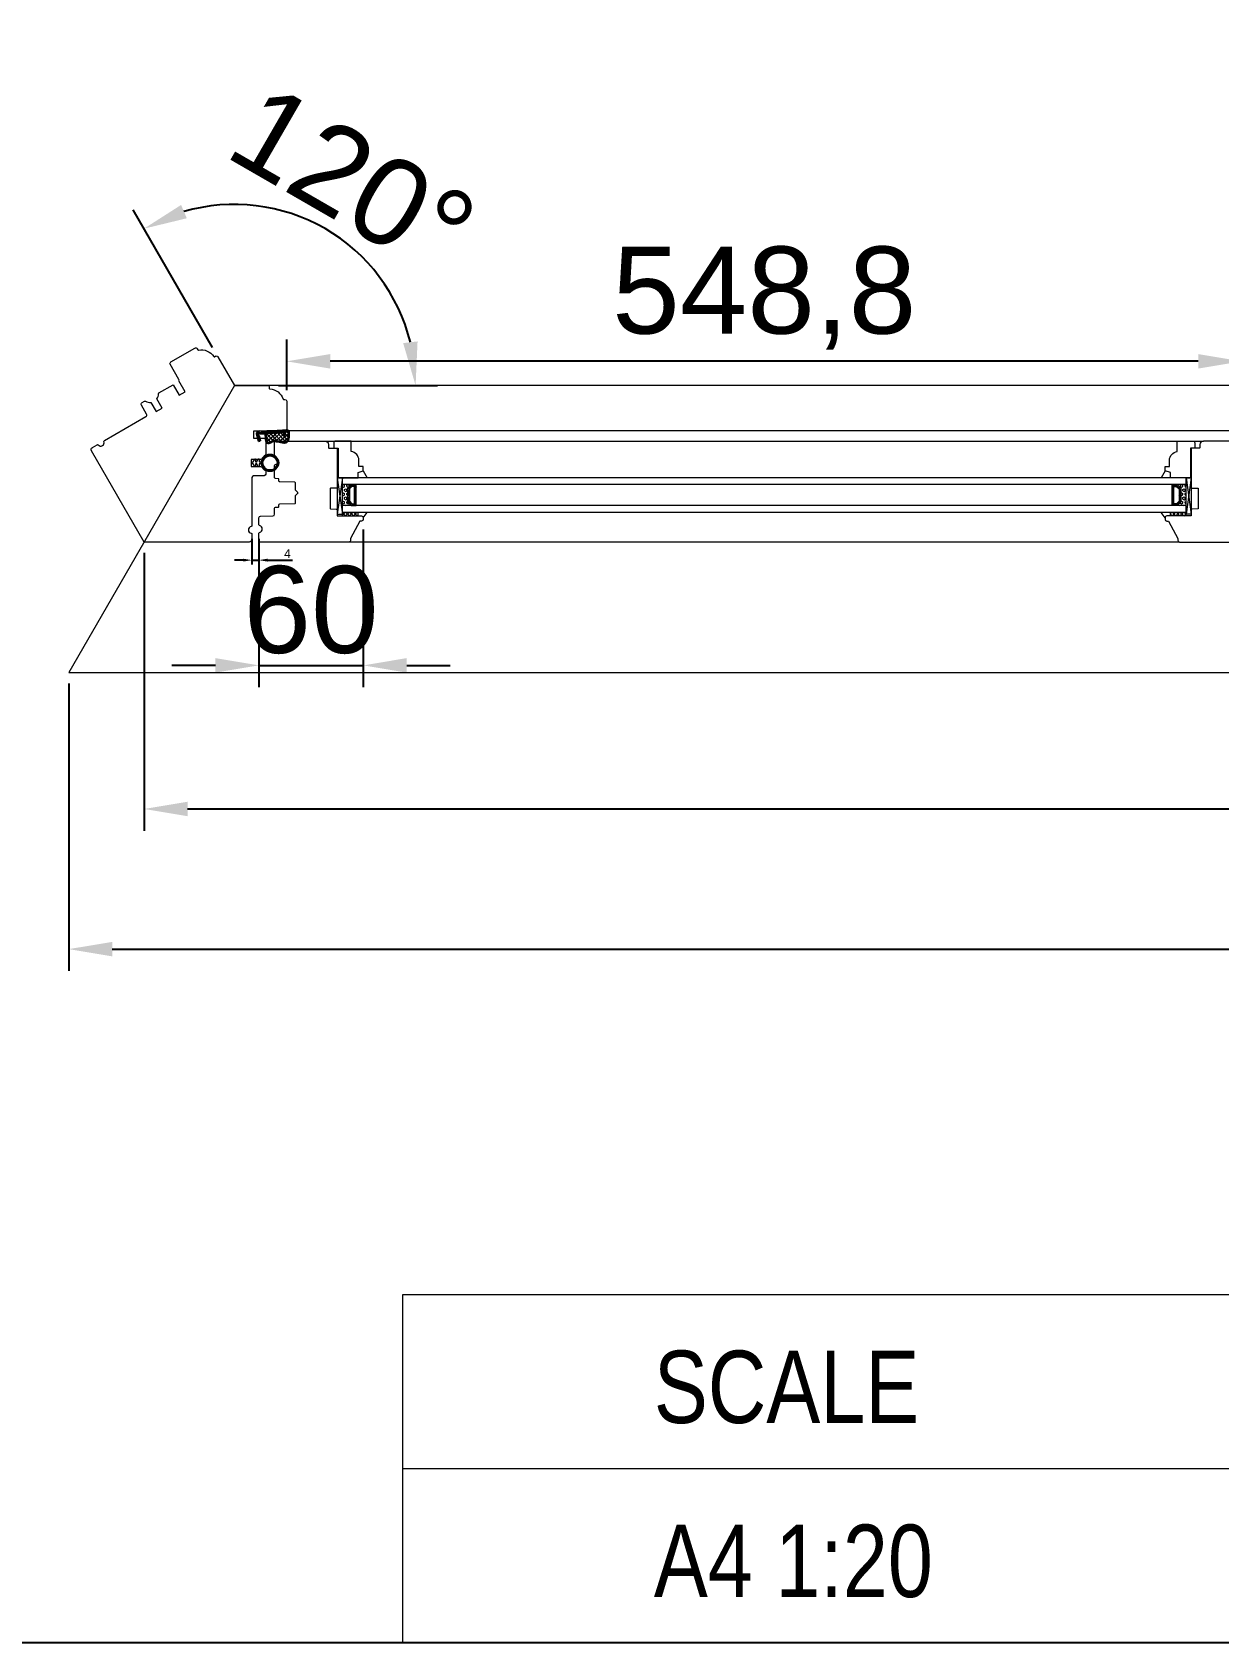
# Model space of a CAD drawing. Header units: millimetres. Extents: x 0 to 182016, y 11 to 3710.
# Drawn here: x 49662 to 50344, y 11 to 937 of the extents above; entities that cross this region are included whole.
import ezdxf

# ---------------------------------------------------------------- set-up
doc = ezdxf.new("R2010")
doc.units = ezdxf.units.MM
for name, color, linetype, lineweight in [('Matmenys', 10, 'Continuous', 20), ('OTHER', 251, 'Continuous', 13), ('Stakta', 7, 'Continuous', 25), ('Testinės profilio linijos', 7, 'Continuous', 5)]:
    doc.layers.add(name, color=color, linetype=linetype, lineweight=lineweight)
doc.layers.add('Stiklo paketas', color=7, linetype='Continuous')
doc.styles.get("Standard").update_dxf_attribs({"font": 'arial.ttf'})
doc.dimstyles.new('2', dxfattribs={"dimscale": 2, "dimtxt": 2.5, "dimasz": 2.5, "dimexe": 1.25, "dimexo": 0.625, "dimtad": 1, "dimtxsty": 'Standard', "dimcen": 2.5, "dimadec": 0, "dimazin": 0, "dimtfac": 1, "dimtmove": 0, "dimatfit": 3, "dimfxl": 1, "dimarcsym": 0})
doc.dimstyles.new('Padidinti matmenys', dxfattribs={"dimscale": 10, "dimtxt": 5, "dimasz": 2.5, "dimexe": 1.25, "dimexo": 0.625, "dimtad": 1, "dimdec": 1, "dimtxsty": 'Standard', "dimcen": 2.5, "dimadec": 0, "dimazin": 0, "dimtfac": 1, "dimtdec": 1, "dimtmove": 0, "dimatfit": 3, "dimfxl": 1, "dimarcsym": 0})

# ---------------------------------------------------------------- blocks, each defined once
blk = doc.blocks.new('*D1643')
at = {"color": 0, "lineweight": -2, "transparency": 16777216}
for p, q in [((49726, 637.36), (49726, 477.68)), ((52285.98, 637.36), (52285.98, 477.68)), ((49751, 490.18), (52260.98, 490.18))]:
    blk.add_line(p, q, dxfattribs=at)
at = {"color": 0, "transparency": 16777216}
for points in [[(49751, 494.35), (49751, 486.02), (49726, 490.18)], [(52260.98, 494.35), (52260.98, 486.02), (52285.98, 490.18)]]:
    blk.add_solid(points, dxfattribs=at)
at = {"layer": 'Defpoints', "color": 0, "transparency": 16777216}
for p in [(49726, 643.61), (52285.98, 643.61), (52285.98, 490.18)]:
    blk.add_point(p, dxfattribs=at)
at = {"color": 0, "lineweight": 5, "transparency": 16777216, "insert": (51005.99, 521.96), "char_height": 50, "attachment_point": 5}
blk.add_mtext('2560', dxfattribs=at)
blk = doc.blocks.new('*D1646')
at = {"color": 0, "lineweight": -2, "transparency": 16777216}
for p, q in [((49807.96, 730.85), (49807.96, 759.98)), ((50356.72, 730.85), (50356.72, 759.98)), ((50331.72, 747.48), (49832.96, 747.48))]:
    blk.add_line(p, q, dxfattribs=at)
at = {"color": 0, "transparency": 16777216}
for points in [[(49832.96, 751.65), (49832.96, 743.31), (49807.96, 747.48)], [(50331.72, 751.65), (50331.72, 743.31), (50356.72, 747.48)]]:
    blk.add_solid(points, dxfattribs=at)
at = {"layer": 'Defpoints', "color": 0, "transparency": 16777216}
for p in [(49807.96, 747.48), (49807.96, 724.6), (50356.72, 724.6)]:
    blk.add_point(p, dxfattribs=at)
at = {"color": 0, "lineweight": 5, "transparency": 16777216, "insert": (50082.34, 783.78), "char_height": 50, "attachment_point": 5}
blk.add_mtext('548,8', dxfattribs=at)
blk = doc.blocks.new('*D1647')
at = {"color": 0, "lineweight": -2, "transparency": 16777216}
for p, q in [((49682.7, 562.36), (49682.7, 397.12)), ((52329.28, 562.36), (52329.28, 397.12)), ((49707.7, 409.62), (52304.28, 409.62))]:
    blk.add_line(p, q, dxfattribs=at)
at = {"color": 0, "transparency": 16777216}
for points in [[(49707.7, 413.78), (49707.7, 405.45), (49682.7, 409.62)], [(52304.28, 413.78), (52304.28, 405.45), (52329.28, 409.62)]]:
    blk.add_solid(points, dxfattribs=at)
at = {"layer": 'Defpoints', "color": 0, "transparency": 16777216}
for p in [(49682.7, 568.61), (52329.28, 568.61), (52329.28, 409.62)]:
    blk.add_point(p, dxfattribs=at)
at = {"color": 0, "lineweight": 5, "transparency": 16777216, "insert": (51005.99, 445.91), "char_height": 50, "attachment_point": 5}
blk.add_mtext('2646,6', dxfattribs=at)
blk = doc.blocks.new('*D1648')
at = {"color": 0, "lineweight": -2, "transparency": 16777216}
for p, q in [((49851.96, 650.86), (49851.96, 560.22)), ((49791.96, 640.61), (49791.96, 560.22)), ((49766.96, 572.72), (49741.96, 572.72)), ((49791.96, 572.72), (49851.96, 572.72)), ((49876.96, 572.72), (49901.96, 572.72))]:
    blk.add_line(p, q, dxfattribs=at)
at = {"color": 0, "transparency": 16777216}
for points in [[(49766.96, 576.89), (49766.96, 568.56), (49791.96, 572.72)], [(49876.96, 576.89), (49876.96, 568.56), (49851.96, 572.72)]]:
    blk.add_solid(points, dxfattribs=at)
at = {"layer": 'Defpoints', "color": 0, "transparency": 16777216}
for p in [(49851.96, 657.11), (49791.96, 646.86), (49851.96, 572.72)]:
    blk.add_point(p, dxfattribs=at)
at = {"color": 0, "lineweight": 5, "transparency": 16777216, "insert": (49821.96, 604.5), "char_height": 50, "attachment_point": 5}
blk.add_mtext('60', dxfattribs=at)
blk = doc.blocks.new('*D1649')
at = {"layer": 'Defpoints', "color": 0, "transparency": 16777216}
for p in [(49787.96, 646.61), (49791.96, 646.61), (49791.96, 633.21)]:
    blk.add_point(p, dxfattribs=at)
at = {"layer": 'Matmenys', "color": 0, "lineweight": -2, "transparency": 16777216}
for p, q in [((49787.96, 645.36), (49787.96, 630.71)), ((49791.96, 645.36), (49791.96, 630.71)), ((49782.96, 633.21), (49777.96, 633.21)), ((49787.96, 633.21), (49791.96, 633.21)), ((49796.96, 633.21), (49811.36, 633.21))]:
    blk.add_line(p, q, dxfattribs=at)
at = {"layer": 'Matmenys', "color": 0, "transparency": 16777216}
for points in [[(49782.96, 634.05), (49782.96, 632.38), (49787.96, 633.21)], [(49796.96, 634.05), (49796.96, 632.38), (49791.96, 633.21)]]:
    blk.add_solid(points, dxfattribs=at)
at = {"layer": 'Matmenys', "color": 0, "lineweight": 5, "transparency": 16777216, "insert": (49808.38, 636.96), "char_height": 5, "attachment_point": 5}
blk.add_mtext('4', dxfattribs=at)
blk = doc.blocks.new('*D2063')
at = {"color": 0, "lineweight": -2, "ltscale": 0.1, "transparency": 16777216}
for p, q in [((49765.34, 755.47), (49719.68, 834.56)), ((49803.21, 733.61), (49894.53, 733.61))]:
    blk.add_line(p, q, dxfattribs=at)
blk.add_arc((49777.96, 733.61), 104.07, 13.79705, 106.20295, dxfattribs=at)
at = {"color": 0, "ltscale": 0.1, "transparency": 16777216}
for points in [[(49750.56, 829.71), (49747.29, 837.38), (49725.93, 823.73)], [(49883.16, 758.93), (49874.89, 757.93), (49882.03, 733.61)]]:
    blk.add_solid(points, dxfattribs=at)
at = {"layer": 'Defpoints', "color": 0, "ltscale": 0.1, "transparency": 16777216}
for p in [(49857.68, 800.5), (49768.46, 750.06), (49777.96, 733.61), (49777.96, 733.61), (49796.96, 733.61)]:
    blk.add_point(p, dxfattribs=at)
at = {"color": 0, "ltscale": 0.1, "transparency": 16777216, "insert": (49845.89, 851.26), "char_height": 50, "attachment_point": 5, "rotation": 330}
blk.add_mtext('120°', dxfattribs=at)

msp = doc.modelspace()

# ---------------------------------------------------------------- hatches: boundary and pattern name
at = {"lineweight": 0}
h = msp.add_hatch(dxfattribs=at)
h.set_pattern_fill('HEX', color=256, scale=0.25, angle=90, style=0)
h.set_pattern_definition([(90, (30456.2962, -12242.8024), (1.374815, -4e-16), [0.79375, -1.5875]), (330, (30456.2962, -12242.8024), (-0.6874075, -1.190624716), [0.79375, -1.5875]), (30, (30456.2962, -12242.0086), (0.6874075, -1.190624716), [0.79375, -1.5875])])
h.paths.add_polyline_path([(49839.9608084, 664.6059121), (49844.9608084, 664.6059121), (49842.9608084, 666.6059121), (49842.9608084, 674.6059121), (49844.9608084, 676.6059121), (49839.9608084, 676.6066212)])
h = msp.add_hatch(dxfattribs=at)
h.set_pattern_fill('JIS_WOOD', color=256, angle=90, style=0)
h.set_pattern_definition([(45, (30456.29624, -12242.8024), (0.5, -0.5), [])])
h.paths.add_polyline_path([(49842.9608084, 674.6059121), (49842.9608084, 666.6059121), (49844.9608084, 664.6059121), (49847.9608084, 664.6059121), (49847.9785419, 676.6424947), (49844.9608084, 676.6059121)])
h.paths.add_polyline_path([(49843.9608084, 667.0201257), (49843.9608084, 674.1916986), (49845.375022, 675.6059121), (49846.9608084, 675.6059121), (49846.9608084, 665.6059121), (49845.375022, 665.6059121)], flags=16)
h = msp.add_hatch(dxfattribs=at)
h.set_pattern_fill('JIS_WOOD', color=256, angle=90, style=0)
h.set_pattern_definition([(45, (33335.6879, -12242.8024), (0.5, -0.5), [])])
h.paths.add_polyline_path([(50321.7247052, 674.6059121), (50321.7247052, 666.6059121), (50319.7247052, 664.6059121), (50316.7247052, 664.6059121), (50316.7069718, 676.6424947), (50319.7247052, 676.6059121)])
h.paths.add_polyline_path([(50320.7247052, 667.0201257), (50320.7247052, 674.1916986), (50319.3104916, 675.6059121), (50317.7247052, 675.6059121), (50317.7247052, 665.6059121), (50319.3104916, 665.6059121)], flags=16)
h = msp.add_hatch(dxfattribs=at)
h.set_pattern_fill('HEX', color=256, scale=0.25, angle=90, style=0)
h.set_pattern_definition([(90, (33335.6879, -12242.8024), (1.374815, -4e-16), [0.79375, -1.5875]), (330, (33335.6879, -12242.8024), (-0.6874075, -1.190624716), [0.79375, -1.5875]), (30, (33335.6879, -12242.0086), (0.6874075, -1.190624716), [0.79375, -1.5875])])
h.paths.add_polyline_path([(50324.7247052, 664.6059121), (50319.7247052, 664.6059121), (50321.7247052, 666.6059121), (50321.7247052, 674.6059121), (50319.7247052, 676.6059121), (50324.7247052, 676.6066212)])
at = {"lineweight": 0, "ltscale": 0.5}
h = msp.add_hatch(dxfattribs=at)
h.set_pattern_fill('ANSI37', color=256, scale=0.5, angle=90, style=0)
h.set_pattern_definition([(135, (48800.0673, 658.6066), (-1.122532, -1.122532), []), (225, (48800.0673, 658.6066), (1.122532, -1.122532), [])])
h.paths.add_polyline_path([(49848.9608084, 660.6066212), (49839.9608084, 660.6066212), (49839.9608084, 658.6066212), (49848.9608084, 658.6066212)])
h = msp.add_hatch(dxfattribs=at)
h.set_pattern_fill('ANSI37', color=256, scale=0.5, angle=90, style=0)
h.set_pattern_definition([(135, (51679.459, 658.6066), (-1.122532, -1.122532), []), (225, (51679.459, 658.6066), (1.122532, -1.122532), [])])
h.paths.add_polyline_path([(50315.7247052, 660.6066212), (50324.7247052, 660.6066212), (50324.7247052, 658.6066212), (50315.7247052, 658.6066212)])
at = {"layer": 'Matmenys'}
h = msp.add_hatch(dxfattribs=at)
h.set_pattern_fill('ANSI37', color=252, scale=0.5, angle=-93.5893456117, style=0)
h.set_pattern_definition([(311.4106544, (45674.0301, -271486.5799), (1.190606082, 1.0500540025), []), (41.4106544, (45674.0301, -271486.5799), (-1.0500540025, 1.190606082), [])])
edge = h.paths.add_edge_path()
edge.add_arc((49806.0466566, 706.726351), 0.1, 363.5893456117, 453.5893456117, ccw=False)
edge.add_line((49806.1464605, 706.7326115), (49806.2435437, 705.1849258))
edge.add_arc((49806.4930533, 705.200577), 0.25, 183.5893456117, 363.5893456117)
edge.add_line((49806.7425629, 705.2162282), (49806.6141772, 707.2629332))
edge.add_arc((49806.5143733, 707.2566727), 0.1, 363.5893456117, 453.589345619)
edge.add_line((49806.5081129, 707.3564765), (49806.5033679, 707.4321195))
edge.add_line((49806.5033679, 707.4321195), (49808.4851688, 707.5564339))
edge.add_spline(control_points=[(49808.4851688, 707.5564339), (49808.5643273, 707.5446315), (49808.6343189, 707.533456), (49808.7180698, 707.5116621), (49808.7416341, 707.5022763), (49808.7655171, 707.4895814), (49808.7735767, 707.4833321), (49808.7980645, 707.4577433), (49808.8169574, 707.4285063), (49808.8506607, 707.3241865), (49808.8637827, 707.2512543), (49808.8834849, 706.9982713), (49808.8729865, 706.7844372), (49808.8536584, 706.3419587), (49808.849183, 706.1226299), (49808.8481068, 705.702739), (49808.8511388, 705.4996528), (49808.8638492, 704.9094455), (49808.8770257, 704.5413954), (49808.876764, 703.7882139), (49808.8582677, 703.4114641), (49808.7550813, 702.8183596), (49808.6951873, 702.5907887), (49808.5421517, 702.1936875), (49808.4594023, 702.0218998), (49808.2554021, 701.6807321), (49808.1352873, 701.5145294), (49807.8678422, 701.2233697), (49807.7201685, 701.0997897), (49807.438984, 700.9400709), (49807.3036877, 700.892517), (49807.0023889, 700.832912), (49806.8387889, 700.8222087), (49806.2541921, 700.8359526), (49805.7902765, 700.9307068), (49804.8977804, 701.1024491), (49804.4707001, 701.1861437), (49803.3923515, 701.39733), (49802.7343009, 701.531064), (49801.741199, 701.65599), (49801.4375979, 701.6864839), (49800.8155543, 701.7108193), (49800.4996502, 701.7032786), (49799.950442, 701.6183943), (49799.7143586, 701.5570556), (49799.3137072, 701.3845953), (49799.1550746, 701.2897468), (49798.8564159, 701.1054785), (49798.7149586, 701.0156209), (49798.4131757, 700.8595379), (49798.248123, 700.7895677), (49797.8830013, 700.6698365), (49797.6820512, 700.626834), (49797.3426346, 700.6029353), (49797.2006491, 700.6161411), (49797.0054284, 700.6761803), (49796.9401006, 700.7129205), (49796.8133773, 700.8214696), (49796.7541994, 700.8935358), (49796.5971219, 701.1576234), (49796.5156222, 701.3987316), (49796.3990049, 701.9491426), (49796.3624734, 702.2573377), (49796.3092019, 702.8535555), (49796.2899794, 703.1411065), (49796.24662, 703.6715964), (49796.2244838, 703.9198548), (49796.1882695, 704.3246571), (49796.1741831, 704.4820605), (49796.146061, 704.8059928), (49796.1310249, 704.9843101), (49796.0627399, 705.2871771), (49796.0271049, 705.4049991), (49795.9315081, 705.6174779), (49795.8783612, 705.7113927), (49795.7597204, 705.8565865), (49795.7040982, 705.9116046), (49795.580331, 706.0006966), (49795.5167039, 706.033576), (49795.3978399, 706.0817441), (49795.3407629, 706.0986254), (49795.2401825, 706.1245693), (49795.1957869, 706.1342869), (49795.1547906, 706.1433228)], knot_values=[0, 0, 0, 0, 0.2245066002, 0.2245066002, 0.377043448, 0.377043448, 0.5295802957, 0.5295802957, 0.8082977366, 0.8082977366, 1.0870151774, 1.0870151774, 1.6244414062, 1.6244414062, 2.161867635, 2.161867635, 2.6992938638, 2.6992938638, 3.7741463214, 3.7741463214, 5.0334406395, 5.0334406395, 5.8656302806, 5.8656302806, 6.5060139406, 6.5060139406, 7.1463976006, 7.1463976006, 7.7996240151, 7.7996240151, 8.3563201169, 8.3563201169, 8.9130162187, 8.9130162187, 10.239934143, 10.239934143, 11.5668520673, 11.5668520673, 13.5970761059, 13.5970761059, 14.4582175179, 14.4582175179, 15.3193589298, 15.3193589298, 15.9856015553, 15.9856015553, 16.5061017172, 16.5061017172, 17.0266018791, 17.0266018791, 17.547102041, 17.547102041, 18.1672448488, 18.1672448488, 18.7176261004, 18.7176261004, 19.1465766047, 19.1465766047, 19.5755271091, 19.5755271091, 20.3898249977, 20.3898249977, 21.2041228863, 21.2041228863, 21.9655448497, 21.9655448497, 22.7269668131, 22.7269668131, 23.2229068178, 23.2229068178, 23.7188468224, 23.7188468224, 24.0184411081, 24.0184411081, 24.2549295987, 24.2549295987, 24.4119994701, 24.4119994701, 24.5501072405, 24.5501072405, 24.6882150108, 24.6882150108, 24.8099116426, 24.8099116426, 24.8099116426, 24.8099116426], degree=3, periodic=0)
edge.add_line((49795.1547906, 706.1433228), (49806.0403961, 706.8261549))

# ---------------------------------------------------------------- linework, layer by layer
at = {"lineweight": 5}
for p, q in [((49777.9608084, 733.6066212), (49682.698014, 568.6066212)), ((49682.698014, 568.6066212), (52329.27919, 568.6066212))]:
    msp.add_line(p, q, dxfattribs=at)
for p, q in [((49791.5529215, 707.420201), (49790.5225802, 706.3537364)), ((49790.5225802, 706.3537364), (49790.5538827, 705.8547172)), ((49790.5538827, 705.8547172), (49790.7011686, 705.8639561)), ((49790.7011686, 705.8639561), (49791.6846151, 701.5168657)), ((49791.206631, 705.8956628), (49806.0403961, 706.8261549)), ((49791.206631, 705.8956628), (49791.4438259, 704.8471996)), ((49792.3005622, 707.467099), (49791.2498489, 706.3993565)), ((49791.2498489, 706.3993565), (49806.5081129, 707.3564765)), ((49791.4438259, 704.8471996), (49791.9315019, 704.957527)), ((49791.5529215, 707.420201), (49792.3005622, 707.467099)), ((49791.9315019, 704.957527), (49792.6599671, 701.7375205)), ((49806.1464605, 706.7326115), (49806.2435437, 705.1849258)), ((49806.5081129, 707.3564765), (49806.5033679, 707.4321195)), ((49806.6141772, 707.2629332), (49806.7425629, 705.2162282)), ((49791.6846151, 701.5168657), (49792.6599671, 701.7375205))]:
    msp.add_line(p, q)
at = {"color": 1}
for p, q in [((49808.5294091, 707.853154), (49793.2045936, 706.8918593)), ((49808.4851688, 707.5564339), (49793.2502241, 706.6007766)), ((49795.0902178, 705.8503546), (49793.3297665, 705.7399251))]:
    msp.add_line(p, q, dxfattribs=at)
at = {"lineweight": 0}
for p, q in [((49839.9608084, 680.6059121), (49836.9608084, 659.6059121)), ((49836.9608084, 680.6059121), (49839.9608084, 659.6059121)), ((49851.9608084, 684.6066212), (49854.2474736, 680.6066212)), ((50312.7247052, 684.6066212), (50310.4380401, 680.6066212)), ((50324.7247052, 680.6059121), (50327.7247052, 659.6059121)), ((50327.7247052, 680.6059121), (50324.7247052, 659.6059121)), ((49839.9608084, 658.6066212), (49839.9608084, 661.6066212)), ((49848.9608084, 658.6066212), (49848.9608084, 660.6066212)), ((49851.9608084, 657.6066212), (49854.2474736, 660.6066212)), ((50312.7247052, 657.6066212), (50310.4380401, 660.6066212)), ((50315.7247052, 658.6066212), (50315.7247052, 660.6066212)), ((50324.7247052, 658.6066212), (50324.7247052, 661.6066212)), ((53575.0454685, 210.9357406), (49874.5851841, 210.9357406)), ((49874.5851841, 210.9357406), (49874.5851841, 10.9108603)), ((50601.5517015, 110.9233004), (49874.5851841, 110.9233004))]:
    msp.add_line(p, q, dxfattribs=at)
msp.add_lwpolyline([(53575.0454685, 3710.4502728), (53575.0454685, 10.9108603), (48075.7301256, 10.9108603), (48075.7301256, 3710.4502728)], close=True)
for points in [[(49844.9608084, 695.6066212), (49844.9608084, 701.6066212), (49835.9608084, 701.6066212, 0.4142135624), (49834.9608084, 700.6066212), (49834.9608084, 697.6066212), (49837.4608084, 697.6066212), (49837.4608084, 680.6066212), (49848.9608084, 680.6066212), (49848.9608084, 683.6066212), (49851.9608084, 684.6066212), (49851.9608084, 687.1066212), (49849.4608084, 687.1066212), (49849.4608084, 690.631684, 0.3851703882), (49844.9608084, 695.6066212)], [(50319.7247052, 695.6066212), (50319.7247052, 701.6066212), (50328.7247052, 701.6066212, -0.4142135624), (50329.7247052, 700.6066212), (50329.7247052, 697.6066212), (50327.2247052, 697.6066212), (50327.2247052, 680.6066212), (50315.7247052, 680.6066212), (50315.7247052, 683.6066212), (50312.7247052, 684.6066212), (50312.7247052, 687.1066212), (50315.2247052, 687.1066212), (50315.2247052, 690.631684, -0.3851703882), (50319.7247052, 695.6066212)]]:
    msp.add_lwpolyline(points, format="xyb", dxfattribs=at)
for points in [[(49836.9608084, 680.6059121), (49836.9608084, 659.6059121), (49839.9608084, 659.6059121), (49839.9608084, 680.6059121)], [(49842.9608084, 674.6059121), (49842.9608084, 666.6059121), (49844.9608084, 664.6059121), (49847.9608084, 664.6059121), (49847.9608084, 676.6059121), (49844.9608084, 676.6059121)], [(50321.7247052, 674.6059121), (50321.7247052, 666.6059121), (50319.7247052, 664.6059121), (50316.7247052, 664.6059121), (50316.7247052, 676.6059121), (50319.7247052, 676.6059121)], [(50327.7247052, 680.6059121), (50327.7247052, 659.6059121), (50324.7247052, 659.6059121), (50324.7247052, 680.6059121)], [(49843.9608084, 674.1916986), (49843.9608084, 667.0201257), (49845.375022, 665.6059121), (49846.9608084, 665.6059121), (49846.9608084, 675.6059121), (49845.375022, 675.6059121)], [(50320.7247052, 674.1916986), (50320.7247052, 667.0201257), (50319.3104916, 665.6059121), (50317.7247052, 665.6059121), (50317.7247052, 675.6059121), (50319.3104916, 675.6059121)]]:
    msp.add_lwpolyline(points, close=True, dxfattribs=at)
at = {"color": 18, "linetype": 'ByBlock', "true_color": 0x000000}
for radius in [4.85, 4.25]:
    msp.add_circle((49798.3533226, 689.1055557), radius, dxfattribs=at)
for centre, radius, start, end in [((49806.0466566, 706.726351), 0.1, 3.5893456092, 93.5893456125), ((49806.4930533, 705.200577), 0.25, 183.5893456092, 3.5893456092), ((49806.5143733, 707.2566727), 0.1, 3.5893456092, 93.5893456125)]:
    msp.add_arc(centre, radius, start, end)
at = {"color": 1}
msp.add_spline([(49808.5294091, 707.853154), (49808.8909094, 707.7626572), (49809.1604503, 706.4887987), (49808.672061, 701.7964257), (49807.6288632, 700.7064195), (49805.4653913, 700.6878031), (49803.7673515, 701.018177), (49801.6019106, 701.3650933), (49799.5651889, 701.1656646), (49798.7369442, 700.6894956), (49796.882404, 700.4092322), (49795.9899581, 703.1214108), (49795.8627906, 704.6002864), (49795.7448192, 705.2875542), (49795.4426136, 705.7294396), (49795.0902178, 705.8503546)], degree=3, dxfattribs=at)
msp.add_open_spline([(49808.4851688, 707.5564339), (49808.5643273, 707.5446315), (49808.6343189, 707.533456), (49808.7180698, 707.5116621), (49808.7416341, 707.5022763), (49808.7655171, 707.4895814), (49808.7735767, 707.4833321), (49808.7980645, 707.4577433), (49808.8169574, 707.4285063), (49808.8506607, 707.3241865), (49808.8637827, 707.2512543), (49808.8834849, 706.9982713), (49808.8729865, 706.7844372), (49808.8536584, 706.3419587), (49808.849183, 706.1226299), (49808.8481068, 705.702739), (49808.8511388, 705.4996528), (49808.8638492, 704.9094455), (49808.8770257, 704.5413954), (49808.876764, 703.7882139), (49808.8582677, 703.4114641), (49808.7550813, 702.8183596), (49808.6951873, 702.5907887), (49808.5421517, 702.1936875), (49808.4594023, 702.0218998), (49808.2554021, 701.6807321), (49808.1352873, 701.5145294), (49807.8678422, 701.2233697), (49807.7201685, 701.0997897), (49807.438984, 700.9400709), (49807.3036877, 700.892517), (49807.0023889, 700.832912), (49806.8387889, 700.8222087), (49806.2541921, 700.8359526), (49805.7902765, 700.9307068), (49804.8977804, 701.1024491), (49804.4707001, 701.1861437), (49803.3923515, 701.39733), (49802.7343009, 701.531064), (49801.741199, 701.65599), (49801.4375979, 701.6864839), (49800.8155543, 701.7108193), (49800.4996502, 701.7032786), (49799.950442, 701.6183943), (49799.7143586, 701.5570556), (49799.3137072, 701.3845953), (49799.1550746, 701.2897468), (49798.8564159, 701.1054785), (49798.7149586, 701.0156209), (49798.4131757, 700.8595379), (49798.248123, 700.7895677), (49797.8830013, 700.6698365), (49797.6820512, 700.626834), (49797.3426346, 700.6029353), (49797.2006491, 700.6161411), (49797.0054284, 700.6761803), (49796.9401006, 700.7129205), (49796.8133773, 700.8214696), (49796.7541994, 700.8935358), (49796.5971219, 701.1576234), (49796.5156222, 701.3987316), (49796.3990049, 701.9491426), (49796.3624734, 702.2573377), (49796.3092019, 702.8535555), (49796.2899794, 703.1411065), (49796.24662, 703.6715964), (49796.2244838, 703.9198548), (49796.1882695, 704.3246571), (49796.1741831, 704.4820605), (49796.146061, 704.8059928), (49796.1310249, 704.9843101), (49796.0627399, 705.2871771), (49796.0271049, 705.4049991), (49795.9315081, 705.6174779), (49795.8783612, 705.7113927), (49795.7597204, 705.8565865), (49795.7040982, 705.9116046), (49795.580331, 706.0006966), (49795.5167039, 706.033576), (49795.3978399, 706.0817441), (49795.3407629, 706.0986254), (49795.2401825, 706.1245693), (49795.1957869, 706.1342869), (49795.1547906, 706.1433228)], degree=3, knots=[0, 0, 0, 0, 0.2245066002, 0.2245066002, 0.377043448, 0.377043448, 0.5295802957, 0.5295802957, 0.8082977366, 0.8082977366, 1.0870151774, 1.0870151774, 1.6244414062, 1.6244414062, 2.161867635, 2.161867635, 2.6992938638, 2.6992938638, 3.7741463214, 3.7741463214, 5.0334406395, 5.0334406395, 5.8656302806, 5.8656302806, 6.5060139406, 6.5060139406, 7.1463976006, 7.1463976006, 7.7996240151, 7.7996240151, 8.3563201169, 8.3563201169, 8.9130162187, 8.9130162187, 10.239934143, 10.239934143, 11.5668520673, 11.5668520673, 13.5970761059, 13.5970761059, 14.4582175179, 14.4582175179, 15.3193589298, 15.3193589298, 15.9856015553, 15.9856015553, 16.5061017172, 16.5061017172, 17.0266018791, 17.0266018791, 17.547102041, 17.547102041, 18.1672448488, 18.1672448488, 18.7176261004, 18.7176261004, 19.1465766047, 19.1465766047, 19.5755271091, 19.5755271091, 20.3898249977, 20.3898249977, 21.2041228863, 21.2041228863, 21.9655448497, 21.9655448497, 22.7269668131, 22.7269668131, 23.2229068178, 23.2229068178, 23.7188468224, 23.7188468224, 24.0184411081, 24.0184411081, 24.2549295987, 24.2549295987, 24.4119994701, 24.4119994701, 24.5501072405, 24.5501072405, 24.6882150108, 24.6882150108, 24.8099116426, 24.8099116426, 24.8099116426, 24.8099116426], dxfattribs=at)
at = {"layer": 'OTHER'}
msp.add_lwpolyline([(49793.5501127, 688.4955295), (49792.1342039, 688.4955295), (49792.1342039, 686.8502481), (49791.6085218, 686.8502481), (49790.8651808, 688.4955295), (49790.0725611, 688.4955295), (49790.0725611, 686.8502481), (49789.8536703, 686.8502481), (49788.3507891, 689.1055557), (49789.8536703, 691.3608632), (49790.0725611, 691.3608632), (49790.0725611, 689.7155818), (49790.8651808, 689.7155818), (49791.6085218, 691.3608632), (49792.1342039, 691.3608632), (49792.1342039, 689.7155818), (49793.5501127, 689.7155818)], dxfattribs=at)
at = {"layer": 'Stakta', "color": 18, "lineweight": 5, "true_color": 0x000000}
for points in [[(49725.9992842, 643.6066212), (49695.7685221, 695.9678371, -0.4142135624), (49696.3175602, 698.0168752), (49698.9593796, 699.5421304, -0.3563939587), (49699.5836437, 699.4406692, 0.8164965809), (49702.9777562, 701.400261, -0.3563939587), (49703.2020203, 701.9916201), (49727.0689868, 715.7712196, 0.4116598905), (49727.4393425, 717.1296686), (49724.476094, 722.3671926, -0.4116598905), (49724.8464497, 723.7256415), (49726.2610166, 724.5423422, -0.2720281141), (49726.7675724, 724.5384904, 0.164173551), (49729.8923667, 723.8614734), (49732.9397044, 718.5833298), (49736.403806, 720.5833298), (49733.3564684, 725.8614734, 0.164173551), (49734.3325516, 728.9061332, -0.2720281141), (49734.5824938, 729.3467492), (49742.7202387, 734.0450785), (49746.2202387, 727.9829006), (49749.6843403, 729.9829006), (49746.0456189, 736.285351, 0.2023892741), (49745.956003, 737.0578718), (49741.0229852, 745.7769511, -0.4116598905), (49741.3933409, 747.1354001), (49755.1589891, 755.0830008, -0.4116598905), (49756.5206183, 754.7245138), (49756.9226335, 754.0420274, 0.3199404334), (49757.2407597, 753.9002764, -0.3090857966), (49766.0782154, 750.1699206, 0.4001549105), (49766.4804881, 750.0724659), (49767.094783, 750.4271293, -0.4142135624), (49768.4608084, 750.0611039), (49777.9608084, 733.6066212), (49796.9608084, 733.6066212, -0.4142135624), (49797.9608084, 732.6066212), (49797.9608084, 731.8972945, 0.4001549105), (49798.2463431, 731.5976435, -0.3090857966), (49805.8956538, 725.8093602, 0.3199404334), (49806.1774769, 725.6047303), (49806.969535, 725.5978182, -0.4116598905), (49807.9608084, 724.5978562), (49807.9608084, 708.7026548, -0.4116598905), (49806.969535, 707.7026929), (49796.9520819, 707.6152719, 0.2023892741), (49796.2382513, 707.3066212), (49788.9608084, 707.3066212), (49788.9608084, 703.3066212), (49795.9608084, 703.3066212), (49795.9608084, 693.9099627, -0.2720281141), (49795.7041949, 693.4731984, 0.164173551), (49793.5554837, 691.1055557), (49787.4608084, 691.1055557), (49787.4608084, 687.1055557), (49793.5554837, 687.1055557, 0.164173551), (49795.7041949, 684.7379129, -0.2720281141), (49795.9608084, 684.3011486), (49795.9608084, 682.6677473, -0.4116598905), (49794.969535, 681.6677854), (49788.9520819, 681.6152719, 0.4116598905), (49787.9608084, 680.61531), (49787.9608084, 653.0561109, -0.3563939587), (49787.5608084, 652.566213, 0.8164965809), (49787.5608084, 648.6470294, -0.3563939587), (49787.9608084, 648.1571314), (49787.9608084, 645.1066212, -0.4142135624), (49786.4608084, 643.6066212)], [(49803.4608084, 663.9963278), (49803.4608084, 665.0494494, -0.4091108014), (49803.9520822, 665.5493733), (49812.6660442, 665.7014761, 0.4091108014), (49812.9608084, 666.0014304), (49812.9608084, 670.0252503, -0.1989123674), (49813.1072551, 670.3788037), (49814.3729405, 671.6444892, 0.4142135624), (49814.3729405, 672.0687532), (49813.1072551, 673.3344386, -0.1989123674), (49812.9608084, 673.687992), (49812.9608084, 677.711812, 0.4091108014), (49812.6660442, 678.0117663), (49803.9520822, 678.1638691, -0.4091108014), (49803.4608084, 678.6637929), (49803.4608084, 679.7169146, 0.4040262259), (49803.1712783, 680.0167318), (49801.4433587, 680.0770721, -0.4040262258), (49800.9608084, 680.5767675), (49800.9608084, 687.6571314, -0.3563939587), (49801.3608084, 688.1470294, 0.8164965809), (49801.3608084, 692.066213, -0.3563939587), (49800.9608084, 692.5561109), (49800.9608084, 700.6066212, -0.4142135624), (49801.9608084, 701.6066212), (49829.9608084, 701.6066212, -0.4142135624), (49831.9608084, 699.6066212), (49831.9608084, 697.9040145, 0.4116598905), (49832.2581905, 697.604026), (49836.4651717, 697.5673122, -0.4116598905), (49836.9608084, 697.0673312), (49836.9608084, 675.1371843, -0.4116598905), (49836.4651717, 674.6372033), (49833.2581905, 674.6092164, 0.4116598905), (49832.9608084, 674.3092278), (49832.9608084, 662.9040145, 0.4116598905), (49833.2581905, 662.604026), (49836.4651717, 662.5760391, -0.4116598905), (49836.9608084, 662.0760581), (49836.9608084, 658.6066212), (49850.9608084, 658.6066212, -0.4142135624), (49851.9608084, 657.6066212), (49851.9608084, 656.6153861, -0.4116598905), (49850.969535, 655.6154242), (49849.9608084, 655.6066212), (49844.7022403, 645.716693, 0.1227845609), (49844.6437141, 645.4819572), (49844.6437141, 644.6066212, -0.4142135624), (49843.6437141, 643.6066212), (49792.9608084, 643.6066212, -0.4142135624), (49791.9608084, 644.6066212), (49791.9608084, 648.6571314, -0.3563939587), (49792.3608084, 649.1470294, 0.8164965809), (49792.3608084, 653.066213, -0.3563939587), (49791.9608084, 653.5561109), (49791.9608084, 657.5367682, -0.4116598905), (49792.9520819, 658.5367301), (49799.969535, 658.5979705, 0.4116598905), (49800.9608084, 659.5979324), (49800.9608084, 663.1364578, -0.4040361542), (49801.4433587, 663.6361703), (49803.1712783, 663.6965106, 0.4040262258)]]:
    msp.add_lwpolyline(points, format="xyb", close=True, dxfattribs=at)
msp.add_lwpolyline([(50360.3842887, 701.6066212), (50334.7247052, 701.6066212, 0.4142135624), (50332.7247052, 699.6066212), (50332.7247052, 697.9040145, -0.4116598905), (50332.4273232, 697.604026), (50328.2203419, 697.5673122, 0.4116598905), (50327.7247052, 697.0673312), (50327.7247052, 675.1371843, 0.4116598905), (50328.2203419, 674.6372033), (50331.4273232, 674.6092164, -0.4116598905), (50331.7247052, 674.3092278), (50331.7247052, 662.9040145, -0.4116598905), (50331.4273232, 662.604026), (50328.2203419, 662.5760391, 0.4116598905), (50327.7247052, 662.0760581), (50327.7247052, 658.6066212), (50313.7247052, 658.6066212, 0.4142135624), (50312.7247052, 657.6066212), (50312.7247052, 656.6153861, 0.4116598905), (50313.7159787, 655.6154242), (50314.7247052, 655.6066212), (50319.9832733, 645.716693, -0.1227845609), (50320.0417995, 645.4819572), (50320.0417995, 644.6066212, 0.4142135624), (50321.0417995, 643.6066212), (50371.7247052, 643.6066212, 0.4142135624)], format="xyb", dxfattribs=at)
at = {"layer": 'Stiklo paketas', "lineweight": 5}
for p, q in [((50324.7247052, 680.6068786), (49839.9608084, 680.6059121)), ((50324.7247052, 676.6068786), (49839.9608084, 676.6068786)), ((50324.7247052, 664.6068786), (49839.9608084, 664.6068786)), ((50324.7247052, 660.5765528), (49839.9608084, 660.5185293))]:
    msp.add_line(p, q, dxfattribs=at)
at = {"layer": 'Testinės profilio linijos', "lineweight": 5}
for p, q in [((52215.0163691, 733.6066212), (49777.9608084, 733.6066212)), ((50367.8562426, 707.6066212), (49796.829271, 707.6066212)), ((49829.9621505, 701.6066207), (50334.7237038, 701.6066209))]:
    msp.add_line(p, q, dxfattribs=at)
at = {"layer": 'Testinės profilio linijos'}
msp.add_line((50321.0417995, 643.6066212), (49843.6437141, 643.6066212), dxfattribs=at)

# ---------------------------------------------------------------- texts
at = {"lineweight": 0, "width": 0.8}
for s, p in [('SCALE', (50018.926746, 137.2134153)), ('A4 1:20', (50018.926746, 37.2009752))]:
    msp.add_text(s, height=41.62239482, dxfattribs=at).set_placement(p)

# ---------------------------------------------------------------- dimensions: what is measured, and where the dimension line sits
at = {"color": 1, "ltscale": 0.1}
dim = msp.add_angular_dim_2l(base=(49857.6831712, 800.5016264), line1=((49768.4608084, 750.0611039), (49777.9608084, 733.6066212)), line2=((49777.9608084, 733.6066212), (49796.9608084, 733.6066212)), dimstyle='Padidinti matmenys', dxfattribs=at)
dim.commit()
dim.dimension.update_dxf_attribs({"geometry": '*D2063', "text_midpoint": (49845.8852099, 851.2551355)})
at = {"color": 1, "lineweight": 5}
dim = msp.add_linear_dim(base=(49807.9608084, 747.4807792), p1=(50356.7247052, 724.5978562), p2=(49807.9608084, 724.5978562), angle=180, dimstyle='Padidinti matmenys', dxfattribs=at)
dim.commit()
dim.dimension.update_dxf_attribs({"geometry": '*D1646', "text_midpoint": (50082.3427568, 783.7785282)})
dim = msp.add_linear_dim(base=(49851.9608084, 572.7249584), p1=(49791.9608084, 646.8566212), p2=(49851.9608084, 657.1066212), angle=180, dimstyle='Padidinti matmenys', dxfattribs=at)
dim.commit()
dim.dimension.update_dxf_attribs({"geometry": '*D1648', "text_midpoint": (49821.9608084, 572.7249584), "dimtype": 160})
for base, p1, p2, picture, middle in [((52285.9779198, 490.1834232), (49725.9992842, 643.6066212), (52285.9779198, 643.6066212), '*D1643', (51005.988602, 521.9620725)), ((52329.27919, 409.6163798), (49682.698014, 568.6066212), (52329.27919, 568.6066212), '*D1647', (51005.988602, 445.9141288))]:
    dim = msp.add_linear_dim(base=base, p1=p1, p2=p2, dimstyle='Padidinti matmenys', dxfattribs=at)
    dim.commit()
    dim.dimension.update_dxf_attribs({"geometry": picture, "text_midpoint": middle})
at = {"layer": 'Matmenys', "lineweight": 5}
dim = msp.add_linear_dim(base=(49791.9608084, 633.2141092), p1=(49787.9608084, 646.6066212), p2=(49791.9608084, 646.6066212), angle=180, dimstyle='2', override={"dimtmove": 0}, dxfattribs=at)
dim.commit()
dim.dimension.update_dxf_attribs({"geometry": '*D1649', "text_midpoint": (49808.3816816, 633.2141092), "dimtype": 160})

doc.saveas('drawing.dxf')
